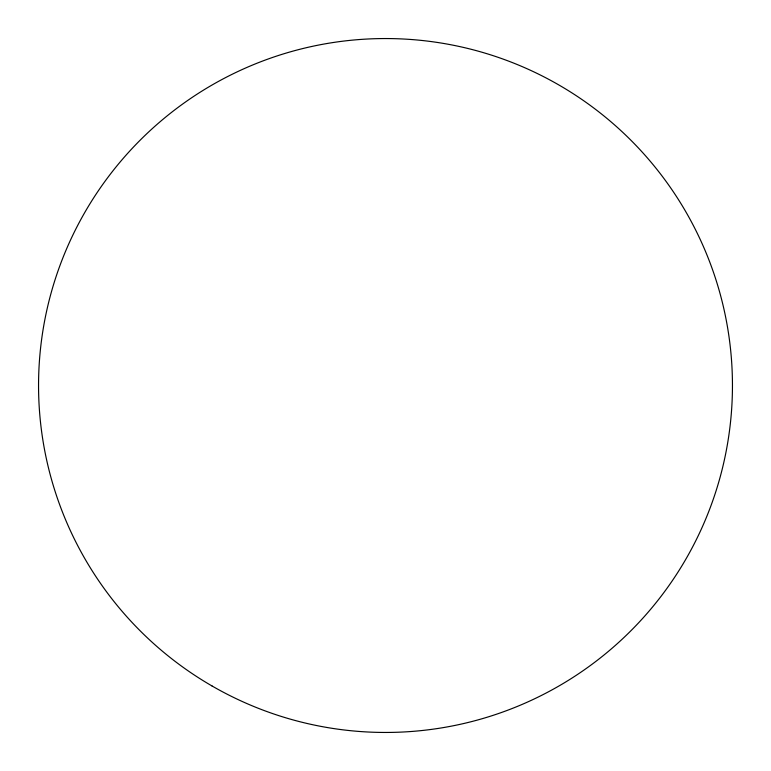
<?xml version="1.0" encoding="UTF-8"?>
<svg xmlns="http://www.w3.org/2000/svg" width="771" height="771" viewBox="0 0 771 771"><rect width="100%" height="100%" fill="white"/><g stroke="black" fill="none" stroke-linecap="round" stroke-linejoin="round"><path stroke-width="1.16" d="M212.025 685.968A346.95 346.95 0 0 0 732.45 385.5A346.95 346.95 0 0 0 212.025 85.032A346.95 346.95 0 0 0 212.025 685.968"/></g></svg>
